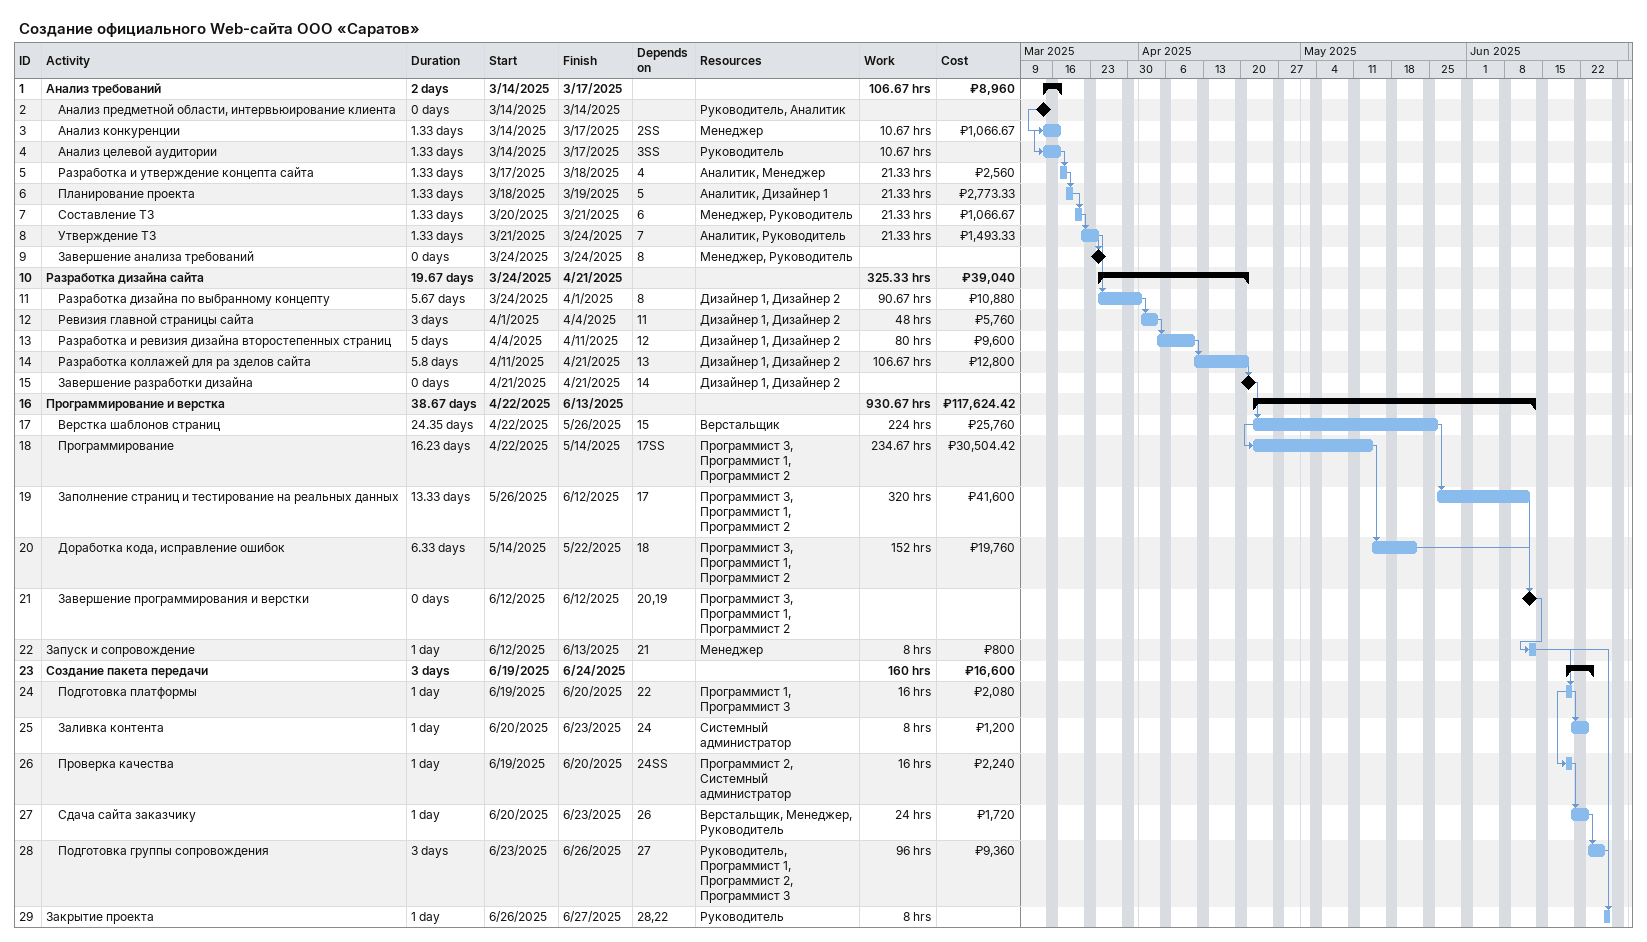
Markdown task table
Создание официального Web-сайта ООО «Саратов»

| ID | Level | Task | Duration | Start | Finish | Predecessors | Resources | Work (h) | Cost (₽) |
|---|---|---|---|---|---|---|---|---|---|
| 1 | 1 | **Анализ требований** | 2d | 2025-03-14 | 2025-03-17 |  |  | 106.67 | 8960 |
| 2 | 2 | Анализ предметной области, интервьюирование клиента | 0d | 2025-03-14 | 2025-03-14 |  | Руководитель, Аналитик |  |  |
| 3 | 2 | Анализ конкуренции | 1.33d | 2025-03-14 | 2025-03-17 | 2SS | Менеджер | 10.67 | 1066.67 |
| 4 | 2 | Анализ целевой аудитории | 1.33d | 2025-03-14 | 2025-03-17 | 3SS | Руководитель | 10.67 |  |
| 5 | 2 | Разработка и утверждение концепта сайта | 1.33d | 2025-03-17 | 2025-03-18 | 4 | Аналитик, Менеджер | 21.33 | 2560 |
| 6 | 2 | Планирование проекта | 1.33d | 2025-03-18 | 2025-03-19 | 5 | Аналитик, Дизайнер 1 | 21.33 | 2773.33 |
| 7 | 2 | Составление ТЗ | 1.33d | 2025-03-20 | 2025-03-21 | 6 | Менеджер, Руководитель | 21.33 | 1066.67 |
| 8 | 2 | Утверждение ТЗ | 1.33d | 2025-03-21 | 2025-03-24 | 7 | Аналитик, Руководитель | 21.33 | 1493.33 |
| 9 | 2 | Завершение анализа требований | 0d | 2025-03-24 | 2025-03-24 | 8 | Менеджер, Руководитель |  |  |
| 10 | 1 | **Разработка дизайна сайта** | 19.67d | 2025-03-24 | 2025-04-21 |  |  | 325.33 | 39040 |
| 11 | 2 | Разработка дизайна по выбранному концепту | 5.67d | 2025-03-24 | 2025-04-01 | 8 | Дизайнер 1, Дизайнер 2 | 90.67 | 10880 |
| 12 | 2 | Ревизия главной страницы сайта | 3d | 2025-04-01 | 2025-04-04 | 11 | Дизайнер 1, Дизайнер 2 | 48 | 5760 |
| 13 | 2 | Разработка и ревизия дизайна второстепенных страниц | 5d | 2025-04-04 | 2025-04-11 | 12 | Дизайнер 1, Дизайнер 2 | 80 | 9600 |
| 14 | 2 | Разработка коллажей для ра зделов сайта | 5.8d | 2025-04-11 | 2025-04-21 | 13 | Дизайнер 1, Дизайнер 2 | 106.67 | 12800 |
| 15 | 2 | Завершение разработки дизайна | 0d | 2025-04-21 | 2025-04-21 | 14 | Дизайнер 1, Дизайнер 2 |  |  |
| 16 | 1 | **Программирование и верстка** | 38.67d | 2025-04-22 | 2025-06-13 |  |  | 930.67 | 117624.42 |
| 17 | 2 | Верстка шаблонов страниц | 24.35d | 2025-04-22 | 2025-05-26 | 15 | Верстальщик | 224 | 25760 |
| 18 | 2 | Программирование | 16.23d | 2025-04-22 | 2025-05-14 | 17SS | Программист 3, Программист 1, Программист 2 | 234.67 | 30504.42 |
| 19 | 2 | Заполнение страниц и тестирование на реальных данных | 13.33d | 2025-05-26 | 2025-06-12 | 17 | Программист 3, Программист 1, Программист 2 | 320 | 41600 |
| 20 | 2 | Доработка кода, исправление ошибок | 6.33d | 2025-05-14 | 2025-05-22 | 18 | Программист 3, Программист 1, Программист 2 | 152 | 19760 |
| 21 | 2 | Завершение программирования и верстки | 0d | 2025-06-12 | 2025-06-12 | 20, 19 | Программист 3, Программист 1, Программист 2 |  |  |
| 22 | 1 | Запуск и сопровождение | 1d | 2025-06-12 | 2025-06-13 | 21 | Менеджер | 8 | 800 |
| 23 | 1 | **Создание пакета передачи** | 3d | 2025-06-19 | 2025-06-24 |  |  | 160 | 16600 |
| 24 | 2 | Подготовка платформы | 1d | 2025-06-19 | 2025-06-20 | 22 | Программист 1, Программист 3 | 16 | 2080 |
| 25 | 2 | Заливка контента | 1d | 2025-06-20 | 2025-06-23 | 24 | Системный администратор | 8 | 1200 |
| 26 | 2 | Проверка качества | 1d | 2025-06-19 | 2025-06-20 | 24SS | Программист 2, Системный администратор | 16 | 2240 |
| 27 | 2 | Сдача сайта заказчику | 1d | 2025-06-20 | 2025-06-23 | 26 | Верстальщик, Менеджер, Руководитель | 24 | 1720 |
| 28 | 2 | Подготовка группы сопровождения | 3d | 2025-06-23 | 2025-06-26 | 27 | Руководитель, Программист 1, Программист 2, Программист 3 | 96 | 9360 |
| 29 | 1 | Закрытие проекта | 1d | 2025-06-26 | 2025-06-27 | 28, 22 | Руководитель | 8 |  |
